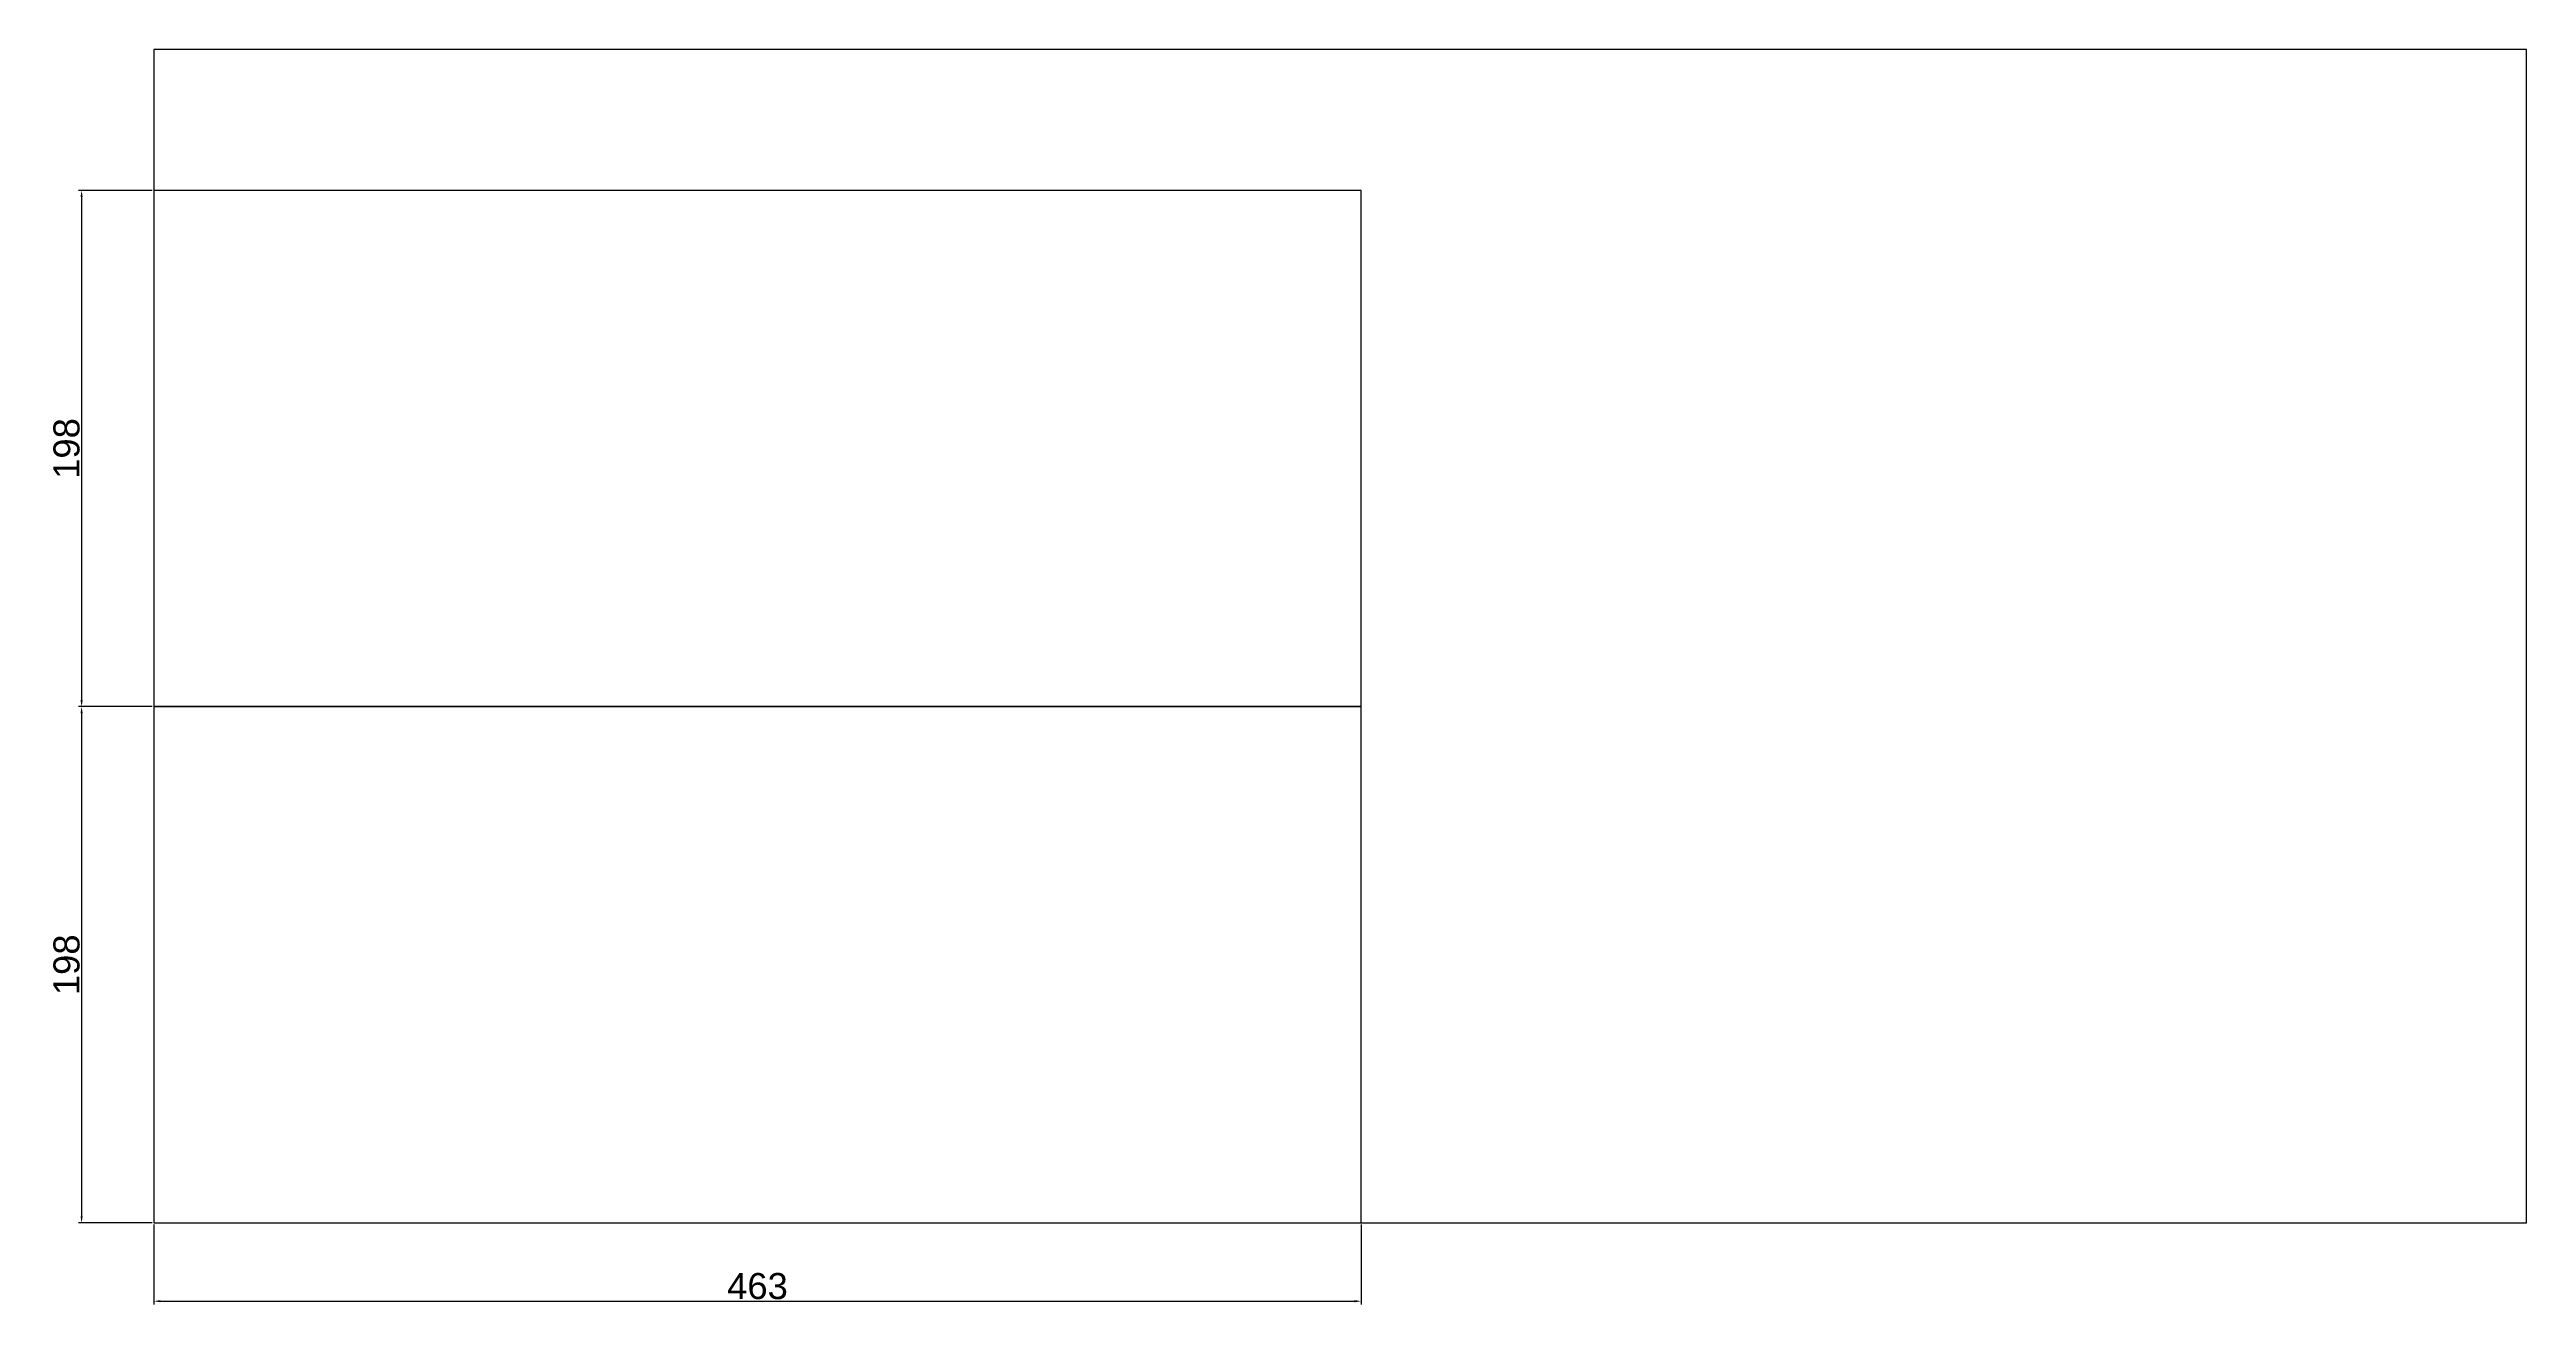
# Model space of a CAD drawing. Header units: millimetres. Extents: x -40 to 910, y -31 to 450.
import ezdxf

# ---------------------------------------------------------------- set-up
doc = ezdxf.new("R2010")
doc.units = ezdxf.units.MM
for name, color, linetype in [('Ano', 7, 'Continuous'), ('cut', 4, 'Continuous'), ('ita', 7, 'Continuous')]:
    doc.layers.add(name, color=color, linetype=linetype)
doc.styles.get("Standard").update_dxf_attribs({"font": 'arial.ttf', "height": 10})
doc.dimstyles.new('ISO-25', dxfattribs={"dimtxt": 2.5, "dimasz": 2.5, "dimexe": 1.25, "dimexo": 0.625, "dimtad": 1, "dimtxsty": 'Standard', "dimcen": 2.5, "dimadec": 0, "dimazin": 0, "dimtfac": 1, "dimtmove": 0, "dimatfit": 3, "dimfxl": 1, "dimarcsym": 0})

# ---------------------------------------------------------------- blocks, each defined once
blk = doc.blocks.new('*D2')
at = {"layer": 'Ano', "color": 0, "lineweight": -2, "transparency": 16777216}
for p, q in [((0, -0.62), (0, -31.25)), ((463, -0.62), (463, -31.25)), ((2.5, -30), (460.5, -30))]:
    blk.add_line(p, q, dxfattribs=at)
at = {"layer": 'Ano', "color": 0, "transparency": 16777216}
for points in [[(2.5, -29.58), (2.5, -30.42), (0, -30)], [(460.5, -29.58), (460.5, -30.42), (463, -30)]]:
    blk.add_solid(points, dxfattribs=at)
at = {"layer": 'Defpoints', "color": 0, "transparency": 16777216}
for p in [(0, 0), (463, 0), (463, -30)]:
    blk.add_point(p, dxfattribs=at)
at = {"layer": 'Ano', "color": 0, "transparency": 16777216, "insert": (231.5, -24.27), "char_height": 10, "attachment_point": 5}
blk.add_mtext('463', dxfattribs=at)
blk = doc.blocks.new('*D3')
at = {"layer": 'Ano', "color": 0, "lineweight": -2, "transparency": 16777216}
for p, q in [((-0.63, 396), (-28.97, 396)), ((-27.72, 393.5), (-27.72, 200.5)), ((-0.63, 198), (-28.97, 198))]:
    blk.add_line(p, q, dxfattribs=at)
at = {"layer": 'Ano', "color": 0, "transparency": 16777216}
for points in [[(-28.14, 393.5), (-27.31, 393.5), (-27.72, 396)], [(-28.14, 200.5), (-27.31, 200.5), (-27.72, 198)]]:
    blk.add_solid(points, dxfattribs=at)
at = {"layer": 'Defpoints', "color": 0, "transparency": 16777216}
for p in [(0, 396), (-27.72, 198), (0, 198)]:
    blk.add_point(p, dxfattribs=at)
at = {"layer": 'Ano', "color": 0, "transparency": 16777216, "insert": (-33.46, 297), "char_height": 10, "attachment_point": 5, "rotation": 90}
blk.add_mtext('198', dxfattribs=at)
blk = doc.blocks.new('*D4')
at = {"layer": 'Ano', "color": 0, "lineweight": -2, "transparency": 16777216}
for p, q in [((-0.63, 198), (-28.97, 198)), ((-27.72, 195.5), (-27.72, 2.5)), ((-0.63, 0), (-28.97, 0))]:
    blk.add_line(p, q, dxfattribs=at)
at = {"layer": 'Ano', "color": 0, "transparency": 16777216}
for points in [[(-28.14, 195.5), (-27.31, 195.5), (-27.72, 198)], [(-28.14, 2.5), (-27.31, 2.5), (-27.72, 0)]]:
    blk.add_solid(points, dxfattribs=at)
at = {"layer": 'Defpoints', "color": 0, "transparency": 16777216}
for p in [(0, 198), (-27.72, 0), (0, 0)]:
    blk.add_point(p, dxfattribs=at)
at = {"layer": 'Ano', "color": 0, "transparency": 16777216, "insert": (-33.46, 99), "char_height": 10, "attachment_point": 5, "rotation": 90}
blk.add_mtext('198', dxfattribs=at)

msp = doc.modelspace()

# ---------------------------------------------------------------- linework, layer by layer
at = {"layer": 'cut'}
for points in [[(0, 198), (463, 198), (463, 396), (0, 396)], [(0, 0), (463, 0), (463, 198), (0, 198)]]:
    msp.add_lwpolyline(points, close=True, dxfattribs=at)
at = {"layer": 'ita'}
msp.add_lwpolyline([(0, 0), (910, 0), (910, 450), (0, 450)], close=True, dxfattribs=at)

# ---------------------------------------------------------------- dimensions: what is measured, and where the dimension line sits
at = {"layer": 'Ano'}
dim = msp.add_linear_dim(base=(-27.725, 198), p1=(0, 396), p2=(0, 198), angle=90, dimstyle='ISO-25', dxfattribs=at)
dim.commit()
dim.dimension.update_dxf_attribs({"geometry": '*D3', "text_midpoint": (-33.456, 297)})
dim = msp.add_linear_dim(base=(-27.725, 0), p1=(0, 198), p2=(0, 0), angle=90, dimstyle='ISO-25', override={"dimtmove": 1}, dxfattribs=at)
dim.commit()
dim.dimension.update_dxf_attribs({"geometry": '*D4', "text_midpoint": (-33.456, 99)})
dim = msp.add_linear_dim(base=(463, -30), p1=(0, 0), p2=(463, 0), dimstyle='ISO-25', dxfattribs=at)
dim.commit()
dim.dimension.update_dxf_attribs({"geometry": '*D2', "text_midpoint": (231.5, -24.266)})

doc.saveas('drawing.dxf')
